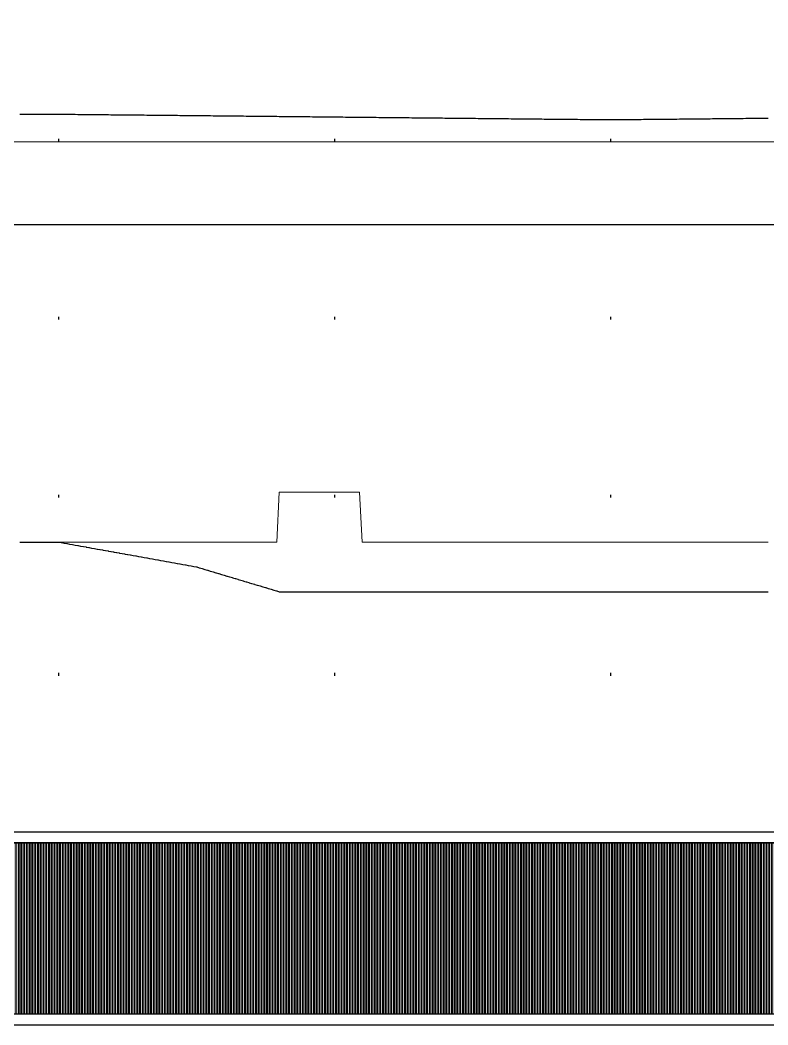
# Model space of a CAD drawing. Header units: millimetres. Extents: x -226 to 1784, y 10 to 1137.
# Drawn here: x 208.61 to 235.71, y 53.51 to 89.91 of the extents above; entities that cross this region are included whole.
import ezdxf

# ---------------------------------------------------------------- set-up
doc = ezdxf.new("R2010")
doc.units = ezdxf.units.MM
doc.linetypes.add('DOT', pattern=[6.35, 0, -6.35])
for name, color, linetype in [('График_Rгр.', 79, 'Continuous'), ('График_Глуб', 36, 'Continuous'), ('Кор сред грунта', 2, 'Continuous'), ('Макет', 7, 'Continuous'), ('Перешкоди', 7, 'Continuous')]:
    doc.layers.add(name, color=color, linetype=linetype)
doc.layers.add('График_Rгр_20Ом.', color=1, linetype='Continuous', lineweight=0)
doc.layers.add('График_Нормативной_Глубины', color=3, linetype='Continuous', lineweight=0)

# ---------------------------------------------------------------- blocks, each defined once
blk = doc.blocks.new('Кор_сред_грунта')
at = {"layer": 'Кор сред грунта'}
h = blk.add_hatch(color=256, dxfattribs=at)
h.dxf.hatch_style = 1
h.set_gradient(color1=(255, 255, 0), color2=(255, 255, 0), tint=0.59)
h.paths.add_polyline_path([(1.25, -201.893), (0.25, -201.893), (0.25, -208.093), (1.25, -208.093)])
for p, q in [((0.75, -201.893), (0.25, -201.893)), ((0.25, -201.893), (0.25, -208.093)), ((0.45, -201.893), (0.6, -201.893)), ((1.25, -201.893), (0.75, -201.893)), ((0.9, -201.893), (0.9, -201.893)), ((1.25, -208.093), (1.25, -201.893)), ((0.25, -208.093), (1.25, -208.093))]:
    blk.add_line(p, q, dxfattribs=at)

msp = doc.modelspace()

# ---------------------------------------------------------------- linework, layer by layer
at = {"layer": 'График_Rгр.'}
msp.add_lwpolyline([(208.603, 86.5), (208.61, 86.5), (208.703, 86.5), (208.71, 86.5), (208.803, 86.5), (208.81, 86.5), (208.903, 86.5), (208.91, 86.5), (209, 86.5), (209.003, 86.5), (209.01, 86.5), (209.103, 86.5), (209.11, 86.5), (209.203, 86.5), (209.21, 86.5), (209.303, 86.5), (209.31, 86.5), (209.403, 86.5), (209.41, 86.5), (209.503, 86.5), (209.51, 86.5), (209.603, 86.5), (209.61, 86.5), (209.703, 86.5), (209.71, 86.5), (209.803, 86.5), (209.81, 86.5), (209.903, 86.5), (209.91, 86.5), (210, 86.5), (210.003, 86.5), (210.01, 86.5), (210.103, 86.499), (210.11, 86.499), (210.203, 86.498), (210.21, 86.498), (210.303, 86.497), (210.31, 86.497), (210.403, 86.496), (210.41, 86.496), (210.503, 86.495), (210.51, 86.495), (210.603, 86.494), (210.61, 86.494), (210.703, 86.493), (210.71, 86.493), (210.803, 86.492), (210.81, 86.492), (210.903, 86.491), (210.91, 86.491), (211, 86.49), (211.003, 86.49), (211.01, 86.49), (211.103, 86.489), (211.11, 86.489), (211.203, 86.488), (211.21, 86.488), (211.303, 86.487), (211.31, 86.487), (211.403, 86.486), (211.41, 86.486), (211.503, 86.485), (211.51, 86.485), (211.603, 86.484), (211.61, 86.484), (211.703, 86.483), (211.71, 86.483), (211.803, 86.482), (211.81, 86.482), (211.903, 86.481), (211.91, 86.481), (212, 86.48), (212.003, 86.48), (212.01, 86.48), (212.103, 86.479), (212.11, 86.479), (212.203, 86.478), (212.21, 86.478), (212.303, 86.477), (212.31, 86.477), (212.403, 86.476), (212.41, 86.476), (212.503, 86.475), (212.51, 86.475), (212.603, 86.474), (212.61, 86.474), (212.703, 86.473), (212.71, 86.473), (212.803, 86.472), (212.81, 86.472), (212.903, 86.471), (212.91, 86.471), (213, 86.47), (213.003, 86.47), (213.01, 86.47), (213.103, 86.469), (213.11, 86.469), (213.203, 86.468), (213.21, 86.468), (213.303, 86.467), (213.31, 86.467), (213.403, 86.466), (213.41, 86.466), (213.503, 86.465), (213.51, 86.465), (213.603, 86.464), (213.61, 86.464), (213.703, 86.463), (213.71, 86.463), (213.803, 86.462), (213.81, 86.462), (213.903, 86.461), (213.91, 86.461), (214, 86.46), (214.003, 86.46), (214.01, 86.46), (214.103, 86.459), (214.11, 86.459), (214.203, 86.458), (214.21, 86.458), (214.303, 86.457), (214.31, 86.457), (214.403, 86.456), (214.41, 86.456), (214.503, 86.455), (214.51, 86.455), (214.603, 86.454), (214.61, 86.454), (214.703, 86.453), (214.71, 86.453), (214.803, 86.452), (214.81, 86.452), (214.903, 86.451), (214.91, 86.451), (215, 86.45), (215.003, 86.45), (215.01, 86.45), (215.103, 86.449), (215.11, 86.449), (215.203, 86.448), (215.21, 86.448), (215.303, 86.447), (215.31, 86.447), (215.403, 86.446), (215.41, 86.446), (215.503, 86.445), (215.51, 86.445), (215.603, 86.444), (215.61, 86.444), (215.703, 86.443), (215.71, 86.443), (215.803, 86.442), (215.81, 86.442), (215.903, 86.441), (215.91, 86.441), (216, 86.44), (216.003, 86.44), (216.01, 86.44), (216.103, 86.439), (216.11, 86.439), (216.203, 86.438), (216.21, 86.438), (216.303, 86.437), (216.31, 86.437), (216.403, 86.436), (216.41, 86.436), (216.503, 86.435), (216.51, 86.435), (216.603, 86.434), (216.61, 86.434), (216.703, 86.433), (216.71, 86.433), (216.803, 86.432), (216.81, 86.432), (216.903, 86.431), (216.91, 86.431), (217, 86.43), (217.003, 86.43), (217.01, 86.43), (217.103, 86.429), (217.11, 86.429), (217.203, 86.428), (217.21, 86.428), (217.303, 86.427), (217.31, 86.427), (217.403, 86.426), (217.41, 86.426), (217.503, 86.425), (217.51, 86.425), (217.603, 86.424), (217.61, 86.424), (217.703, 86.423), (217.71, 86.423), (217.803, 86.422), (217.81, 86.422), (217.903, 86.421), (217.91, 86.421), (218, 86.42), (218.003, 86.42), (218.01, 86.42), (218.103, 86.419), (218.11, 86.419), (218.203, 86.418), (218.21, 86.418), (218.303, 86.417), (218.31, 86.417), (218.403, 86.416), (218.41, 86.416), (218.503, 86.415), (218.51, 86.415), (218.603, 86.414), (218.61, 86.414), (218.703, 86.413), (218.71, 86.413), (218.803, 86.412), (218.81, 86.412), (218.903, 86.411), (218.91, 86.411), (219, 86.41), (219.003, 86.41), (219.01, 86.41), (219.103, 86.409), (219.11, 86.409), (219.203, 86.408), (219.21, 86.408), (219.303, 86.407), (219.31, 86.407), (219.403, 86.406), (219.41, 86.406), (219.503, 86.405), (219.51, 86.405), (219.603, 86.404), (219.61, 86.404), (219.703, 86.403), (219.71, 86.403), (219.803, 86.402), (219.81, 86.402), (219.903, 86.401), (219.91, 86.401), (220, 86.4), (220.003, 86.4), (220.01, 86.4), (220.103, 86.399), (220.11, 86.399), (220.203, 86.398), (220.21, 86.398), (220.303, 86.397), (220.31, 86.397), (220.403, 86.396), (220.41, 86.396), (220.503, 86.395), (220.51, 86.395), (220.603, 86.394), (220.61, 86.394), (220.703, 86.393), (220.71, 86.393), (220.803, 86.392), (220.81, 86.392), (220.903, 86.391), (220.91, 86.391), (221, 86.39), (221.003, 86.39), (221.01, 86.39), (221.103, 86.389), (221.11, 86.389), (221.203, 86.388), (221.21, 86.388), (221.303, 86.387), (221.31, 86.387), (221.403, 86.386), (221.41, 86.386), (221.503, 86.385), (221.51, 86.385), (221.603, 86.384), (221.61, 86.384), (221.703, 86.383), (221.71, 86.383), (221.803, 86.382), (221.81, 86.382), (221.903, 86.381), (221.91, 86.381), (222, 86.38), (222.003, 86.38), (222.01, 86.38), (222.103, 86.379), (222.11, 86.379), (222.203, 86.378), (222.21, 86.378), (222.303, 86.377), (222.31, 86.377), (222.403, 86.376), (222.41, 86.376), (222.503, 86.375), (222.51, 86.375), (222.603, 86.374), (222.61, 86.374), (222.703, 86.373), (222.71, 86.373), (222.803, 86.372), (222.81, 86.372), (222.903, 86.371), (222.91, 86.371), (223, 86.37), (223.003, 86.37), (223.01, 86.37), (223.103, 86.369), (223.11, 86.369), (223.203, 86.368), (223.21, 86.368), (223.303, 86.367), (223.31, 86.367), (223.403, 86.366), (223.41, 86.366), (223.503, 86.365), (223.51, 86.365), (223.603, 86.364), (223.61, 86.364), (223.703, 86.363), (223.71, 86.363), (223.803, 86.362), (223.81, 86.362), (223.903, 86.361), (223.91, 86.361), (224, 86.36), (224.003, 86.36), (224.01, 86.36), (224.103, 86.359), (224.11, 86.359), (224.203, 86.358), (224.21, 86.358), (224.303, 86.357), (224.31, 86.357), (224.403, 86.356), (224.41, 86.356), (224.503, 86.355), (224.51, 86.355), (224.603, 86.354), (224.61, 86.354), (224.703, 86.353), (224.71, 86.353), (224.803, 86.352), (224.81, 86.352), (224.903, 86.351), (224.91, 86.351), (225, 86.35), (225.003, 86.35), (225.01, 86.35), (225.103, 86.349), (225.11, 86.349), (225.203, 86.348), (225.21, 86.348), (225.303, 86.347), (225.31, 86.347), (225.403, 86.346), (225.41, 86.346), (225.503, 86.345), (225.51, 86.345), (225.603, 86.344), (225.61, 86.344), (225.703, 86.343), (225.71, 86.343), (225.803, 86.342), (225.81, 86.342), (225.903, 86.341), (225.91, 86.341), (226, 86.34), (226.003, 86.34), (226.01, 86.34), (226.103, 86.339), (226.11, 86.339), (226.203, 86.338), (226.21, 86.338), (226.303, 86.337), (226.31, 86.337), (226.403, 86.336), (226.41, 86.336), (226.503, 86.335), (226.51, 86.335), (226.603, 86.334), (226.61, 86.334), (226.703, 86.333), (226.71, 86.333), (226.803, 86.332), (226.81, 86.332), (226.903, 86.331), (226.91, 86.331), (227, 86.33), (227.003, 86.33), (227.01, 86.33), (227.103, 86.329), (227.11, 86.329), (227.203, 86.328), (227.21, 86.328), (227.303, 86.327), (227.31, 86.327), (227.403, 86.326), (227.41, 86.326), (227.503, 86.325), (227.51, 86.325), (227.603, 86.324), (227.61, 86.324), (227.703, 86.323), (227.71, 86.323), (227.803, 86.322), (227.81, 86.322), (227.903, 86.321), (227.91, 86.321), (228, 86.32), (228.003, 86.32), (228.01, 86.32), (228.103, 86.319), (228.11, 86.319), (228.203, 86.318), (228.21, 86.318), (228.303, 86.317), (228.31, 86.317), (228.403, 86.316), (228.41, 86.316), (228.503, 86.315), (228.51, 86.315), (228.603, 86.314), (228.61, 86.314), (228.703, 86.313), (228.71, 86.313), (228.803, 86.312), (228.81, 86.312), (228.903, 86.311), (228.91, 86.311), (229, 86.31), (229.003, 86.31), (229.01, 86.31), (229.103, 86.309), (229.11, 86.309), (229.203, 86.308), (229.21, 86.308), (229.303, 86.307), (229.31, 86.307), (229.403, 86.306), (229.41, 86.306), (229.503, 86.305), (229.51, 86.305), (229.603, 86.304), (229.61, 86.304), (229.703, 86.303), (229.71, 86.303), (229.803, 86.302), (229.81, 86.302), (229.903, 86.301), (229.91, 86.301), (230, 86.3), (230.003, 86.3), (230.01, 86.3), (230.103, 86.301), (230.11, 86.301), (230.203, 86.302), (230.21, 86.302), (230.303, 86.303), (230.31, 86.303), (230.403, 86.304), (230.41, 86.304), (230.503, 86.305), (230.51, 86.305), (230.603, 86.306), (230.61, 86.306), (230.703, 86.307), (230.71, 86.307), (230.803, 86.308), (230.81, 86.308), (230.903, 86.309), (230.91, 86.309), (231, 86.31), (231.003, 86.31), (231.01, 86.31), (231.103, 86.311), (231.11, 86.311), (231.203, 86.312), (231.21, 86.312), (231.303, 86.313), (231.31, 86.313), (231.403, 86.314), (231.41, 86.314), (231.503, 86.315), (231.51, 86.315), (231.603, 86.316), (231.61, 86.316), (231.703, 86.317), (231.71, 86.317), (231.803, 86.318), (231.81, 86.318), (231.903, 86.319), (231.91, 86.319), (232, 86.32), (232.003, 86.32), (232.01, 86.32), (232.103, 86.321), (232.11, 86.321), (232.203, 86.322), (232.21, 86.322), (232.303, 86.323), (232.31, 86.323), (232.403, 86.324), (232.41, 86.324), (232.503, 86.325), (232.51, 86.325), (232.603, 86.326), (232.61, 86.326), (232.703, 86.327), (232.71, 86.327), (232.803, 86.328), (232.81, 86.328), (232.903, 86.329), (232.91, 86.329), (233, 86.33), (233.003, 86.33), (233.01, 86.33), (233.103, 86.331), (233.11, 86.331), (233.203, 86.332), (233.21, 86.332), (233.303, 86.333), (233.31, 86.333), (233.403, 86.334), (233.41, 86.334), (233.503, 86.335), (233.51, 86.335), (233.603, 86.336), (233.61, 86.336), (233.703, 86.337), (233.71, 86.337), (233.803, 86.338), (233.81, 86.338), (233.903, 86.339), (233.91, 86.339), (234, 86.34), (234.003, 86.34), (234.01, 86.34), (234.103, 86.341), (234.11, 86.341), (234.203, 86.342), (234.21, 86.342), (234.303, 86.343), (234.31, 86.343), (234.403, 86.344), (234.41, 86.344), (234.503, 86.345), (234.51, 86.345), (234.603, 86.346), (234.61, 86.346), (234.703, 86.347), (234.71, 86.347), (234.803, 86.348), (234.81, 86.348), (234.903, 86.349), (234.91, 86.349), (235, 86.35), (235.003, 86.35), (235.01, 86.35), (235.103, 86.351), (235.11, 86.351), (235.203, 86.352), (235.21, 86.352), (235.303, 86.353), (235.31, 86.353), (235.403, 86.354), (235.41, 86.354), (235.503, 86.355), (235.51, 86.355), (235.603, 86.356), (235.61, 86.356), (235.703, 86.357), (235.71, 86.357)], dxfattribs=at)
at = {"layer": 'График_Rгр_20Ом.'}
msp.add_lwpolyline([(90, 85.5), (390, 85.5)], dxfattribs=at)
at = {"layer": 'График_Глуб'}
msp.add_lwpolyline([(208.603, 71), (208.61, 71), (208.703, 71), (208.71, 71), (208.803, 71), (208.81, 71), (208.903, 71), (208.91, 71), (209, 71), (209.003, 71), (209.01, 71), (209.103, 71), (209.11, 71), (209.203, 71), (209.21, 71), (209.303, 71), (209.31, 71), (209.403, 71), (209.41, 71), (209.503, 71), (209.51, 71), (209.603, 71), (209.61, 71), (209.703, 71), (209.71, 71), (209.803, 71), (209.81, 71), (209.903, 71), (209.91, 71), (210, 71), (210.003, 70.999), (210.01, 70.998), (210.103, 70.981), (210.11, 70.98), (210.203, 70.963), (210.21, 70.962), (210.303, 70.945), (210.31, 70.944), (210.403, 70.927), (210.41, 70.926), (210.503, 70.909), (210.51, 70.908), (210.603, 70.891), (210.61, 70.89), (210.703, 70.873), (210.71, 70.872), (210.803, 70.855), (210.81, 70.854), (210.903, 70.837), (210.91, 70.836), (211, 70.82), (211.003, 70.819), (211.01, 70.818), (211.103, 70.801), (211.11, 70.8), (211.203, 70.783), (211.21, 70.782), (211.303, 70.765), (211.31, 70.764), (211.403, 70.747), (211.41, 70.746), (211.503, 70.729), (211.51, 70.728), (211.603, 70.711), (211.61, 70.71), (211.703, 70.693), (211.71, 70.692), (211.803, 70.675), (211.81, 70.674), (211.903, 70.657), (211.91, 70.656), (212, 70.64), (212.003, 70.639), (212.01, 70.638), (212.103, 70.621), (212.11, 70.62), (212.203, 70.603), (212.21, 70.602), (212.303, 70.585), (212.31, 70.584), (212.403, 70.567), (212.41, 70.566), (212.503, 70.549), (212.51, 70.548), (212.603, 70.531), (212.61, 70.53), (212.703, 70.513), (212.71, 70.512), (212.803, 70.495), (212.81, 70.494), (212.903, 70.477), (212.91, 70.476), (213, 70.46), (213.003, 70.459), (213.01, 70.458), (213.103, 70.441), (213.11, 70.44), (213.203, 70.423), (213.21, 70.422), (213.303, 70.405), (213.31, 70.404), (213.403, 70.387), (213.41, 70.386), (213.503, 70.369), (213.51, 70.368), (213.603, 70.351), (213.61, 70.35), (213.703, 70.333), (213.71, 70.332), (213.803, 70.315), (213.81, 70.314), (213.903, 70.297), (213.91, 70.296), (214, 70.28), (214.003, 70.279), (214.01, 70.278), (214.103, 70.261), (214.11, 70.26), (214.203, 70.243), (214.21, 70.242), (214.303, 70.225), (214.31, 70.224), (214.403, 70.207), (214.41, 70.206), (214.503, 70.189), (214.51, 70.188), (214.603, 70.171), (214.61, 70.17), (214.703, 70.153), (214.71, 70.152), (214.803, 70.135), (214.81, 70.134), (214.903, 70.117), (214.91, 70.116), (215, 70.1), (215.003, 70.099), (215.01, 70.097), (215.103, 70.069), (215.11, 70.067), (215.203, 70.039), (215.21, 70.037), (215.303, 70.009), (215.31, 70.007), (215.403, 69.979), (215.41, 69.977), (215.503, 69.949), (215.51, 69.947), (215.603, 69.919), (215.61, 69.917), (215.703, 69.889), (215.71, 69.887), (215.803, 69.859), (215.81, 69.857), (215.903, 69.829), (215.91, 69.827), (216, 69.8), (216.003, 69.799), (216.01, 69.797), (216.103, 69.769), (216.11, 69.767), (216.203, 69.739), (216.21, 69.737), (216.303, 69.709), (216.31, 69.707), (216.403, 69.679), (216.41, 69.677), (216.503, 69.649), (216.51, 69.647), (216.603, 69.619), (216.61, 69.617), (216.703, 69.589), (216.71, 69.587), (216.803, 69.559), (216.81, 69.557), (216.903, 69.529), (216.91, 69.527), (217, 69.5), (217.003, 69.499), (217.01, 69.497), (217.103, 69.469), (217.11, 69.467), (217.203, 69.439), (217.21, 69.437), (217.303, 69.409), (217.31, 69.407), (217.403, 69.379), (217.41, 69.377), (217.503, 69.349), (217.51, 69.347), (217.603, 69.319), (217.61, 69.317), (217.703, 69.289), (217.71, 69.287), (217.803, 69.259), (217.81, 69.257), (217.903, 69.229), (217.91, 69.227), (218, 69.2), (218.003, 69.2), (218.01, 69.2), (218.103, 69.2), (218.11, 69.2), (218.203, 69.2), (218.21, 69.2), (218.303, 69.2), (218.31, 69.2), (218.403, 69.2), (218.41, 69.2), (218.503, 69.2), (218.51, 69.2), (218.603, 69.2), (218.61, 69.2), (218.703, 69.2), (218.71, 69.2), (218.803, 69.2), (218.81, 69.2), (218.903, 69.2), (218.91, 69.2), (219, 69.2), (219.003, 69.2), (219.01, 69.2), (219.103, 69.2), (219.11, 69.2), (219.203, 69.2), (219.21, 69.2), (219.303, 69.2), (219.31, 69.2), (219.403, 69.2), (219.41, 69.2), (219.503, 69.2), (219.51, 69.2), (219.603, 69.2), (219.61, 69.2), (219.703, 69.2), (219.71, 69.2), (219.803, 69.2), (219.81, 69.2), (219.903, 69.2), (219.91, 69.2), (220, 69.2), (220.003, 69.2), (220.01, 69.2), (220.103, 69.2), (220.11, 69.2), (220.203, 69.2), (220.21, 69.2), (220.303, 69.2), (220.31, 69.2), (220.403, 69.2), (220.41, 69.2), (220.503, 69.2), (220.51, 69.2), (220.603, 69.2), (220.61, 69.2), (220.703, 69.2), (220.71, 69.2), (220.803, 69.2), (220.81, 69.2), (220.903, 69.2), (220.91, 69.2), (221, 69.2), (221.003, 69.2), (221.01, 69.2), (221.103, 69.2), (221.11, 69.2), (221.203, 69.2), (221.21, 69.2), (221.303, 69.2), (221.31, 69.2), (221.403, 69.2), (221.41, 69.2), (221.503, 69.2), (221.51, 69.2), (221.603, 69.2), (221.61, 69.2), (221.703, 69.2), (221.71, 69.2), (221.803, 69.2), (221.81, 69.2), (221.903, 69.2), (221.91, 69.2), (222, 69.2), (222.003, 69.2), (222.01, 69.2), (222.103, 69.2), (222.11, 69.2), (222.203, 69.2), (222.21, 69.2), (222.303, 69.2), (222.31, 69.2), (222.403, 69.2), (222.41, 69.2), (222.503, 69.2), (222.51, 69.2), (222.603, 69.2), (222.61, 69.2), (222.703, 69.2), (222.71, 69.2), (222.803, 69.2), (222.81, 69.2), (222.903, 69.2), (222.91, 69.2), (223, 69.2), (223.003, 69.2), (223.01, 69.2), (223.103, 69.2), (223.11, 69.2), (223.203, 69.2), (223.21, 69.2), (223.303, 69.2), (223.31, 69.2), (223.403, 69.2), (223.41, 69.2), (223.503, 69.2), (223.51, 69.2), (223.603, 69.2), (223.61, 69.2), (223.703, 69.2), (223.71, 69.2), (223.803, 69.2), (223.81, 69.2), (223.903, 69.2), (223.91, 69.2), (224, 69.2), (224.003, 69.2), (224.01, 69.2), (224.103, 69.2), (224.11, 69.2), (224.203, 69.2), (224.21, 69.2), (224.303, 69.2), (224.31, 69.2), (224.403, 69.2), (224.41, 69.2), (224.503, 69.2), (224.51, 69.2), (224.603, 69.2), (224.61, 69.2), (224.703, 69.2), (224.71, 69.2), (224.803, 69.2), (224.81, 69.2), (224.903, 69.2), (224.91, 69.2), (225, 69.2), (225.003, 69.2), (225.01, 69.2), (225.103, 69.2), (225.11, 69.2), (225.203, 69.2), (225.21, 69.2), (225.303, 69.2), (225.31, 69.2), (225.403, 69.2), (225.41, 69.2), (225.503, 69.2), (225.51, 69.2), (225.603, 69.2), (225.61, 69.2), (225.703, 69.2), (225.71, 69.2), (225.803, 69.2), (225.81, 69.2), (225.903, 69.2), (225.91, 69.2), (226, 69.2), (226.003, 69.2), (226.01, 69.2), (226.103, 69.2), (226.11, 69.2), (226.203, 69.2), (226.21, 69.2), (226.303, 69.2), (226.31, 69.2), (226.403, 69.2), (226.41, 69.2), (226.503, 69.2), (226.51, 69.2), (226.603, 69.2), (226.61, 69.2), (226.703, 69.2), (226.71, 69.2), (226.803, 69.2), (226.81, 69.2), (226.903, 69.2), (226.91, 69.2), (227, 69.2), (227.003, 69.2), (227.01, 69.2), (227.103, 69.2), (227.11, 69.2), (227.203, 69.2), (227.21, 69.2), (227.303, 69.2), (227.31, 69.2), (227.403, 69.2), (227.41, 69.2), (227.503, 69.2), (227.51, 69.2), (227.603, 69.2), (227.61, 69.2), (227.703, 69.2), (227.71, 69.2), (227.803, 69.2), (227.81, 69.2), (227.903, 69.2), (227.91, 69.2), (228, 69.2), (228.003, 69.2), (228.01, 69.2), (228.103, 69.2), (228.11, 69.2), (228.203, 69.2), (228.21, 69.2), (228.303, 69.2), (228.31, 69.2), (228.403, 69.2), (228.41, 69.2), (228.503, 69.2), (228.51, 69.2), (228.603, 69.2), (228.61, 69.2), (228.703, 69.2), (228.71, 69.2), (228.803, 69.2), (228.81, 69.2), (228.903, 69.2), (228.91, 69.2), (229, 69.2), (229.003, 69.2), (229.01, 69.2), (229.103, 69.2), (229.11, 69.2), (229.203, 69.2), (229.21, 69.2), (229.303, 69.2), (229.31, 69.2), (229.403, 69.2), (229.41, 69.2), (229.503, 69.2), (229.51, 69.2), (229.603, 69.2), (229.61, 69.2), (229.703, 69.2), (229.71, 69.2), (229.803, 69.2), (229.81, 69.2), (229.903, 69.2), (229.91, 69.2), (230, 69.2), (230.003, 69.2), (230.01, 69.2), (230.103, 69.2), (230.11, 69.2), (230.203, 69.2), (230.21, 69.2), (230.303, 69.2), (230.31, 69.2), (230.403, 69.2), (230.41, 69.2), (230.503, 69.2), (230.51, 69.2), (230.603, 69.2), (230.61, 69.2), (230.703, 69.2), (230.71, 69.2), (230.803, 69.2), (230.81, 69.2), (230.903, 69.2), (230.91, 69.2), (231, 69.2), (231.003, 69.2), (231.01, 69.2), (231.103, 69.2), (231.11, 69.2), (231.203, 69.2), (231.21, 69.2), (231.303, 69.2), (231.31, 69.2), (231.403, 69.2), (231.41, 69.2), (231.503, 69.2), (231.51, 69.2), (231.603, 69.2), (231.61, 69.2), (231.703, 69.2), (231.71, 69.2), (231.803, 69.2), (231.81, 69.2), (231.903, 69.2), (231.91, 69.2), (232, 69.2), (232.003, 69.2), (232.01, 69.2), (232.103, 69.2), (232.11, 69.2), (232.203, 69.2), (232.21, 69.2), (232.303, 69.2), (232.31, 69.2), (232.403, 69.2), (232.41, 69.2), (232.503, 69.2), (232.51, 69.2), (232.603, 69.2), (232.61, 69.2), (232.703, 69.2), (232.71, 69.2), (232.803, 69.2), (232.81, 69.2), (232.903, 69.2), (232.91, 69.2), (233, 69.2), (233.003, 69.2), (233.01, 69.2), (233.103, 69.2), (233.11, 69.2), (233.203, 69.2), (233.21, 69.2), (233.303, 69.2), (233.31, 69.2), (233.403, 69.2), (233.41, 69.2), (233.503, 69.2), (233.51, 69.2), (233.603, 69.2), (233.61, 69.2), (233.703, 69.2), (233.71, 69.2), (233.803, 69.2), (233.81, 69.2), (233.903, 69.2), (233.91, 69.2), (234, 69.2), (234.003, 69.2), (234.01, 69.2), (234.103, 69.2), (234.11, 69.2), (234.203, 69.2), (234.21, 69.2), (234.303, 69.2), (234.31, 69.2), (234.403, 69.2), (234.41, 69.2), (234.503, 69.2), (234.51, 69.2), (234.603, 69.2), (234.61, 69.2), (234.703, 69.2), (234.71, 69.2), (234.803, 69.2), (234.81, 69.2), (234.903, 69.2), (234.91, 69.2), (235, 69.2), (235.003, 69.2), (235.01, 69.2), (235.103, 69.2), (235.11, 69.2), (235.203, 69.2), (235.21, 69.2), (235.303, 69.2), (235.31, 69.2), (235.403, 69.2), (235.41, 69.2), (235.503, 69.2), (235.51, 69.2), (235.603, 69.2), (235.61, 69.2), (235.703, 69.2), (235.71, 69.2)], dxfattribs=at)
at = {"layer": 'График_Нормативной_Глубины'}
msp.add_lwpolyline([(208.603, 71), (208.61, 71), (208.703, 71), (208.71, 71), (208.803, 71), (208.81, 71), (208.903, 71), (208.91, 71), (209, 71), (209.003, 71), (209.01, 71), (209.103, 71), (209.11, 71), (209.203, 71), (209.21, 71), (209.303, 71), (209.31, 71), (209.403, 71), (209.41, 71), (209.503, 71), (209.51, 71), (209.603, 71), (209.61, 71), (209.703, 71), (209.71, 71), (209.803, 71), (209.81, 71), (209.903, 71), (209.91, 71), (210, 71), (210.003, 71), (210.01, 71), (210.103, 71), (210.11, 71), (210.203, 71), (210.21, 71), (210.303, 71), (210.31, 71), (210.403, 71), (210.41, 71), (210.503, 71), (210.51, 71), (210.603, 71), (210.61, 71), (210.703, 71), (210.71, 71), (210.803, 71), (210.81, 71), (210.903, 71), (210.91, 71), (211, 71), (211.003, 71), (211.01, 71), (211.103, 71), (211.11, 71), (211.203, 71), (211.21, 71), (211.303, 71), (211.31, 71), (211.403, 71), (211.41, 71), (211.503, 71), (211.51, 71), (211.603, 71), (211.61, 71), (211.703, 71), (211.71, 71), (211.803, 71), (211.81, 71), (211.903, 71), (211.91, 71), (212, 71), (212.003, 71), (212.01, 71), (212.103, 71), (212.11, 71), (212.203, 71), (212.21, 71), (212.303, 71), (212.31, 71), (212.403, 71), (212.41, 71), (212.503, 71), (212.51, 71), (212.603, 71), (212.61, 71), (212.703, 71), (212.71, 71), (212.803, 71), (212.81, 71), (212.903, 71), (212.91, 71), (213, 71), (213.003, 71), (213.01, 71), (213.103, 71), (213.11, 71), (213.203, 71), (213.21, 71), (213.303, 71), (213.31, 71), (213.403, 71), (213.41, 71), (213.503, 71), (213.51, 71), (213.603, 71), (213.61, 71), (213.703, 71), (213.71, 71), (213.803, 71), (213.81, 71), (213.903, 71), (213.91, 71), (214, 71), (214.003, 71), (214.01, 71), (214.103, 71), (214.11, 71), (214.203, 71), (214.21, 71), (214.303, 71), (214.31, 71), (214.403, 71), (214.41, 71), (214.503, 71), (214.51, 71), (214.603, 71), (214.61, 71), (214.703, 71), (214.71, 71), (214.803, 71), (214.81, 71), (214.903, 71), (214.91, 71), (215, 71), (215.003, 71), (215.01, 71), (215.103, 71), (215.11, 71), (215.203, 71), (215.21, 71), (215.303, 71), (215.31, 71), (215.403, 71), (215.41, 71), (215.503, 71), (215.51, 71), (215.603, 71), (215.61, 71), (215.703, 71), (215.71, 71), (215.803, 71), (215.81, 71), (215.903, 71), (215.91, 71), (216, 71), (216.003, 71), (216.01, 71), (216.103, 71), (216.11, 71), (216.203, 71), (216.21, 71), (216.303, 71), (216.31, 71), (216.403, 71), (216.41, 71), (216.503, 71), (216.51, 71), (216.603, 71), (216.61, 71), (216.703, 71), (216.71, 71), (216.803, 71), (216.81, 71), (216.903, 71), (216.91, 71), (217, 71), (217.003, 71), (217.01, 71), (217.103, 71), (217.11, 71), (217.203, 71), (217.21, 71), (217.303, 71), (217.31, 71), (217.403, 71), (217.41, 71), (217.503, 71), (217.51, 71), (217.603, 71), (217.61, 71), (217.703, 71), (217.71, 71), (217.803, 71), (217.81, 71), (217.903, 71), (217.91, 71), (218, 72.8), (218.003, 72.8), (218.01, 72.8), (218.103, 72.8), (218.11, 72.8), (218.203, 72.8), (218.21, 72.8), (218.303, 72.8), (218.31, 72.8), (218.403, 72.8), (218.41, 72.8), (218.503, 72.8), (218.51, 72.8), (218.603, 72.8), (218.61, 72.8), (218.703, 72.8), (218.71, 72.8), (218.803, 72.8), (218.81, 72.8), (218.903, 72.8), (218.91, 72.8), (219, 72.8), (219.003, 72.8), (219.01, 72.8), (219.103, 72.8), (219.11, 72.8), (219.203, 72.8), (219.21, 72.8), (219.303, 72.8), (219.31, 72.8), (219.403, 72.8), (219.41, 72.8), (219.503, 72.8), (219.51, 72.8), (219.603, 72.8), (219.61, 72.8), (219.703, 72.8), (219.71, 72.8), (219.803, 72.8), (219.81, 72.8), (219.903, 72.8), (219.91, 72.8), (220, 72.8), (220.003, 72.8), (220.01, 72.8), (220.103, 72.8), (220.11, 72.8), (220.203, 72.8), (220.21, 72.8), (220.303, 72.8), (220.31, 72.8), (220.403, 72.8), (220.41, 72.8), (220.503, 72.8), (220.51, 72.8), (220.603, 72.8), (220.61, 72.8), (220.703, 72.8), (220.71, 72.8), (220.803, 72.8), (220.81, 72.8), (220.903, 72.8), (220.91, 72.8), (221, 71), (221.003, 71), (221.01, 71), (221.103, 71), (221.11, 71), (221.203, 71), (221.21, 71), (221.303, 71), (221.31, 71), (221.403, 71), (221.41, 71), (221.503, 71), (221.51, 71), (221.603, 71), (221.61, 71), (221.703, 71), (221.71, 71), (221.803, 71), (221.81, 71), (221.903, 71), (221.91, 71), (222, 71), (222.003, 71), (222.01, 71), (222.103, 71), (222.11, 71), (222.203, 71), (222.21, 71), (222.303, 71), (222.31, 71), (222.403, 71), (222.41, 71), (222.503, 71), (222.51, 71), (222.603, 71), (222.61, 71), (222.703, 71), (222.71, 71), (222.803, 71), (222.81, 71), (222.903, 71), (222.91, 71), (223, 71), (223.003, 71), (223.01, 71), (223.103, 71), (223.11, 71), (223.203, 71), (223.21, 71), (223.303, 71), (223.31, 71), (223.403, 71), (223.41, 71), (223.503, 71), (223.51, 71), (223.603, 71), (223.61, 71), (223.703, 71), (223.71, 71), (223.803, 71), (223.81, 71), (223.903, 71), (223.91, 71), (224, 71), (224.003, 71), (224.01, 71), (224.103, 71), (224.11, 71), (224.203, 71), (224.21, 71), (224.303, 71), (224.31, 71), (224.403, 71), (224.41, 71), (224.503, 71), (224.51, 71), (224.603, 71), (224.61, 71), (224.703, 71), (224.71, 71), (224.803, 71), (224.81, 71), (224.903, 71), (224.91, 71), (225, 71), (225.003, 71), (225.01, 71), (225.103, 71), (225.11, 71), (225.203, 71), (225.21, 71), (225.303, 71), (225.31, 71), (225.403, 71), (225.41, 71), (225.503, 71), (225.51, 71), (225.603, 71), (225.61, 71), (225.703, 71), (225.71, 71), (225.803, 71), (225.81, 71), (225.903, 71), (225.91, 71), (226, 71), (226.003, 71), (226.01, 71), (226.103, 71), (226.11, 71), (226.203, 71), (226.21, 71), (226.303, 71), (226.31, 71), (226.403, 71), (226.41, 71), (226.503, 71), (226.51, 71), (226.603, 71), (226.61, 71), (226.703, 71), (226.71, 71), (226.803, 71), (226.81, 71), (226.903, 71), (226.91, 71), (227, 71), (227.003, 71), (227.01, 71), (227.103, 71), (227.11, 71), (227.203, 71), (227.21, 71), (227.303, 71), (227.31, 71), (227.403, 71), (227.41, 71), (227.503, 71), (227.51, 71), (227.603, 71), (227.61, 71), (227.703, 71), (227.71, 71), (227.803, 71), (227.81, 71), (227.903, 71), (227.91, 71), (228, 71), (228.003, 71), (228.01, 71), (228.103, 71), (228.11, 71), (228.203, 71), (228.21, 71), (228.303, 71), (228.31, 71), (228.403, 71), (228.41, 71), (228.503, 71), (228.51, 71), (228.603, 71), (228.61, 71), (228.703, 71), (228.71, 71), (228.803, 71), (228.81, 71), (228.903, 71), (228.91, 71), (229, 71), (229.003, 71), (229.01, 71), (229.103, 71), (229.11, 71), (229.203, 71), (229.21, 71), (229.303, 71), (229.31, 71), (229.403, 71), (229.41, 71), (229.503, 71), (229.51, 71), (229.603, 71), (229.61, 71), (229.703, 71), (229.71, 71), (229.803, 71), (229.81, 71), (229.903, 71), (229.91, 71), (230, 71), (230.003, 71), (230.01, 71), (230.103, 71), (230.11, 71), (230.203, 71), (230.21, 71), (230.303, 71), (230.31, 71), (230.403, 71), (230.41, 71), (230.503, 71), (230.51, 71), (230.603, 71), (230.61, 71), (230.703, 71), (230.71, 71), (230.803, 71), (230.81, 71), (230.903, 71), (230.91, 71), (231, 71), (231.003, 71), (231.01, 71), (231.103, 71), (231.11, 71), (231.203, 71), (231.21, 71), (231.303, 71), (231.31, 71), (231.403, 71), (231.41, 71), (231.503, 71), (231.51, 71), (231.603, 71), (231.61, 71), (231.703, 71), (231.71, 71), (231.803, 71), (231.81, 71), (231.903, 71), (231.91, 71), (232, 71), (232.003, 71), (232.01, 71), (232.103, 71), (232.11, 71), (232.203, 71), (232.21, 71), (232.303, 71), (232.31, 71), (232.403, 71), (232.41, 71), (232.503, 71), (232.51, 71), (232.603, 71), (232.61, 71), (232.703, 71), (232.71, 71), (232.803, 71), (232.81, 71), (232.903, 71), (232.91, 71), (233, 71), (233.003, 71), (233.01, 71), (233.103, 71), (233.11, 71), (233.203, 71), (233.21, 71), (233.303, 71), (233.31, 71), (233.403, 71), (233.41, 71), (233.503, 71), (233.51, 71), (233.603, 71), (233.61, 71), (233.703, 71), (233.71, 71), (233.803, 71), (233.81, 71), (233.903, 71), (233.91, 71), (234, 71), (234.003, 71), (234.01, 71), (234.103, 71), (234.11, 71), (234.203, 71), (234.21, 71), (234.303, 71), (234.31, 71), (234.403, 71), (234.41, 71), (234.503, 71), (234.51, 71), (234.603, 71), (234.61, 71), (234.703, 71), (234.71, 71), (234.803, 71), (234.81, 71), (234.903, 71), (234.91, 71), (235, 71), (235.003, 71), (235.01, 71), (235.103, 71), (235.11, 71), (235.203, 71), (235.21, 71), (235.303, 71), (235.31, 71), (235.403, 71), (235.41, 71), (235.503, 71), (235.51, 71), (235.603, 71), (235.61, 71), (235.703, 71), (235.71, 71)], dxfattribs=at)
at = {"layer": 'Макет', "linetype": 'DOT', "lineweight": -2}
for p, q in [((210, 227.508), (210, 60.507)), ((220, 227.508), (220, 60.507)), ((230, 227.508), (230, 60.507))]:
    msp.add_line(p, q, dxfattribs=at)
at = {"layer": 'Макет', "lineweight": -2}
for p, q in [((20, 82.507), (390, 82.507)), ((20, 60.507), (390, 60.507)), ((20, 53.507), (390, 53.507))]:
    msp.add_line(p, q, dxfattribs=at)

# ---------------------------------------------------------------- block references
at = {"layer": 'Перешкоди'}
for p in [(207.403, 262), (207.41, 262), (207.503, 262), (207.51, 262), (207.603, 262), (207.61, 262), (207.703, 262), (207.71, 262), (207.803, 262), (207.81, 262), (207.903, 262), (207.91, 262), (208, 262), (208.003, 262), (208.01, 262), (208.103, 262), (208.11, 262), (208.203, 262), (208.21, 262), (208.303, 262), (208.31, 262), (208.403, 262), (208.41, 262), (208.503, 262), (208.51, 262), (208.603, 262), (208.61, 262), (208.703, 262), (208.71, 262), (208.803, 262), (208.81, 262), (208.903, 262), (208.91, 262), (209, 262), (209.003, 262), (209.01, 262), (209.103, 262), (209.11, 262), (209.203, 262), (209.21, 262), (209.303, 262), (209.31, 262), (209.403, 262), (209.41, 262), (209.503, 262), (209.51, 262), (209.603, 262), (209.61, 262), (209.703, 262), (209.71, 262), (209.803, 262), (209.81, 262), (209.903, 262), (209.91, 262), (210, 262), (210.003, 262), (210.01, 262), (210.103, 262), (210.11, 262), (210.203, 262), (210.21, 262), (210.303, 262), (210.31, 262), (210.403, 262), (210.41, 262), (210.503, 262), (210.51, 262), (210.603, 262), (210.61, 262), (210.703, 262), (210.71, 262), (210.803, 262), (210.81, 262), (210.903, 262), (210.91, 262), (211, 262), (211.003, 262), (211.01, 262), (211.103, 262), (211.11, 262), (211.203, 262), (211.21, 262), (211.303, 262), (211.31, 262), (211.403, 262), (211.41, 262), (211.503, 262), (211.51, 262), (211.603, 262), (211.61, 262), (211.703, 262), (211.71, 262), (211.803, 262), (211.81, 262), (211.903, 262), (211.91, 262), (212, 262), (212.003, 262), (212.01, 262), (212.103, 262), (212.11, 262), (212.203, 262), (212.21, 262), (212.303, 262), (212.31, 262), (212.403, 262), (212.41, 262), (212.503, 262), (212.51, 262), (212.603, 262), (212.61, 262), (212.703, 262), (212.71, 262), (212.803, 262), (212.81, 262), (212.903, 262), (212.91, 262), (213, 262), (213.003, 262), (213.01, 262), (213.103, 262), (213.11, 262), (213.203, 262), (213.21, 262), (213.303, 262), (213.31, 262), (213.403, 262), (213.41, 262), (213.503, 262), (213.51, 262), (213.603, 262), (213.61, 262), (213.703, 262), (213.71, 262), (213.803, 262), (213.81, 262), (213.903, 262), (213.91, 262), (214, 262), (214.003, 262), (214.01, 262), (214.103, 262), (214.11, 262), (214.203, 262), (214.21, 262), (214.303, 262), (214.31, 262), (214.403, 262), (214.41, 262), (214.503, 262), (214.51, 262), (214.603, 262), (214.61, 262), (214.703, 262), (214.71, 262), (214.803, 262), (214.81, 262), (214.903, 262), (214.91, 262), (215, 262), (215.003, 262), (215.01, 262), (215.103, 262), (215.11, 262), (215.203, 262), (215.21, 262), (215.303, 262), (215.31, 262), (215.403, 262), (215.41, 262), (215.503, 262), (215.51, 262), (215.603, 262), (215.61, 262), (215.703, 262), (215.71, 262), (215.803, 262), (215.81, 262), (215.903, 262), (215.91, 262), (216, 262), (216.003, 262), (216.01, 262), (216.103, 262), (216.11, 262), (216.203, 262), (216.21, 262), (216.303, 262), (216.31, 262), (216.403, 262), (216.41, 262), (216.503, 262), (216.51, 262), (216.603, 262), (216.61, 262), (216.703, 262), (216.71, 262), (216.803, 262), (216.81, 262), (216.903, 262), (216.91, 262), (217, 262), (217.003, 262), (217.01, 262), (217.103, 262), (217.11, 262), (217.203, 262), (217.21, 262), (217.303, 262), (217.31, 262), (217.403, 262), (217.41, 262), (217.503, 262), (217.51, 262), (217.603, 262), (217.61, 262), (217.703, 262), (217.71, 262), (217.803, 262), (217.81, 262), (217.903, 262), (217.91, 262), (218, 262), (218.003, 262), (218.01, 262), (218.103, 262), (218.11, 262), (218.203, 262), (218.21, 262), (218.303, 262), (218.31, 262), (218.403, 262), (218.41, 262), (218.503, 262), (218.51, 262), (218.603, 262), (218.61, 262), (218.703, 262), (218.71, 262), (218.803, 262), (218.81, 262), (218.903, 262), (218.91, 262), (219, 262), (219.003, 262), (219.01, 262), (219.103, 262), (219.11, 262), (219.203, 262), (219.21, 262), (219.303, 262), (219.31, 262), (219.403, 262), (219.41, 262), (219.503, 262), (219.51, 262), (219.603, 262), (219.61, 262), (219.703, 262), (219.71, 262), (219.803, 262), (219.81, 262), (219.903, 262), (219.91, 262), (220, 262), (220.003, 262), (220.01, 262), (220.103, 262), (220.11, 262), (220.203, 262), (220.21, 262), (220.303, 262), (220.31, 262), (220.403, 262), (220.41, 262), (220.503, 262), (220.51, 262), (220.603, 262), (220.61, 262), (220.703, 262), (220.71, 262), (220.803, 262), (220.81, 262), (220.903, 262), (220.91, 262), (221, 262), (221.003, 262), (221.01, 262), (221.103, 262), (221.11, 262), (221.203, 262), (221.21, 262), (221.303, 262), (221.31, 262), (221.403, 262), (221.41, 262), (221.503, 262), (221.51, 262), (221.603, 262), (221.61, 262), (221.703, 262), (221.71, 262), (221.803, 262), (221.81, 262), (221.903, 262), (221.91, 262), (222, 262), (222.003, 262), (222.01, 262), (222.103, 262), (222.11, 262), (222.203, 262), (222.21, 262), (222.303, 262), (222.31, 262), (222.403, 262), (222.41, 262), (222.503, 262), (222.51, 262), (222.603, 262), (222.61, 262), (222.703, 262), (222.71, 262), (222.803, 262), (222.81, 262), (222.903, 262), (222.91, 262), (223, 262), (223.003, 262), (223.01, 262), (223.103, 262), (223.11, 262), (223.203, 262), (223.21, 262), (223.303, 262), (223.31, 262), (223.403, 262), (223.41, 262), (223.503, 262), (223.51, 262), (223.603, 262), (223.61, 262), (223.703, 262), (223.71, 262), (223.803, 262), (223.81, 262), (223.903, 262), (223.91, 262), (224, 262), (224.003, 262), (224.01, 262), (224.103, 262), (224.11, 262), (224.203, 262), (224.21, 262), (224.303, 262), (224.31, 262), (224.403, 262), (224.41, 262), (224.503, 262), (224.51, 262), (224.603, 262), (224.61, 262), (224.703, 262), (224.71, 262), (224.803, 262), (224.81, 262), (224.903, 262), (224.91, 262), (225, 262), (225.003, 262), (225.01, 262), (225.103, 262), (225.11, 262), (225.203, 262), (225.21, 262), (225.303, 262), (225.31, 262), (225.403, 262), (225.41, 262), (225.503, 262), (225.51, 262), (225.603, 262), (225.61, 262), (225.703, 262), (225.71, 262), (225.803, 262), (225.81, 262), (225.903, 262), (225.91, 262), (226, 262), (226.003, 262), (226.01, 262), (226.103, 262), (226.11, 262), (226.203, 262), (226.21, 262), (226.303, 262), (226.31, 262), (226.403, 262), (226.41, 262), (226.503, 262), (226.51, 262), (226.603, 262), (226.61, 262), (226.703, 262), (226.71, 262), (226.803, 262), (226.81, 262), (226.903, 262), (226.91, 262), (227, 262), (227.003, 262), (227.01, 262), (227.103, 262), (227.11, 262), (227.203, 262), (227.21, 262), (227.303, 262), (227.31, 262), (227.403, 262), (227.41, 262), (227.503, 262), (227.51, 262), (227.603, 262), (227.61, 262), (227.703, 262), (227.71, 262), (227.803, 262), (227.81, 262), (227.903, 262), (227.91, 262), (228, 262), (228.003, 262), (228.01, 262), (228.103, 262), (228.11, 262), (228.203, 262), (228.21, 262), (228.303, 262), (228.31, 262), (228.403, 262), (228.41, 262), (228.503, 262), (228.51, 262), (228.603, 262), (228.61, 262), (228.703, 262), (228.71, 262), (228.803, 262), (228.81, 262), (228.903, 262), (228.91, 262), (229, 262), (229.003, 262), (229.01, 262), (229.103, 262), (229.11, 262), (229.203, 262), (229.21, 262), (229.303, 262), (229.31, 262), (229.403, 262), (229.41, 262), (229.503, 262), (229.51, 262), (229.603, 262), (229.61, 262), (229.703, 262), (229.71, 262), (229.803, 262), (229.81, 262), (229.903, 262), (229.91, 262), (230, 262), (230.003, 262), (230.01, 262), (230.103, 262), (230.11, 262), (230.203, 262), (230.21, 262), (230.303, 262), (230.31, 262), (230.403, 262), (230.41, 262), (230.503, 262), (230.51, 262), (230.603, 262), (230.61, 262), (230.703, 262), (230.71, 262), (230.803, 262), (230.81, 262), (230.903, 262), (230.91, 262), (231, 262), (231.003, 262), (231.01, 262), (231.103, 262), (231.11, 262), (231.203, 262), (231.21, 262), (231.303, 262), (231.31, 262), (231.403, 262), (231.41, 262), (231.503, 262), (231.51, 262), (231.603, 262), (231.61, 262), (231.703, 262), (231.71, 262), (231.803, 262), (231.81, 262), (231.903, 262), (231.91, 262), (232, 262), (232.003, 262), (232.01, 262), (232.103, 262), (232.11, 262), (232.203, 262), (232.21, 262), (232.303, 262), (232.31, 262), (232.403, 262), (232.41, 262), (232.503, 262), (232.51, 262), (232.603, 262), (232.61, 262), (232.703, 262), (232.71, 262), (232.803, 262), (232.81, 262), (232.903, 262), (232.91, 262), (233, 262), (233.003, 262), (233.01, 262), (233.103, 262), (233.11, 262), (233.203, 262), (233.21, 262), (233.303, 262), (233.31, 262), (233.403, 262), (233.41, 262), (233.503, 262), (233.51, 262), (233.603, 262), (233.61, 262), (233.703, 262), (233.71, 262), (233.803, 262), (233.81, 262), (233.903, 262), (233.91, 262), (234, 262), (234.003, 262), (234.01, 262), (234.103, 262), (234.11, 262), (234.203, 262), (234.21, 262), (234.303, 262), (234.31, 262), (234.403, 262), (234.41, 262), (234.503, 262), (234.51, 262), (234.603, 262), (234.61, 262), (234.703, 262), (234.71, 262), (234.803, 262), (234.81, 262), (234.903, 262), (234.91, 262), (235, 262), (235.003, 262), (235.01, 262), (235.103, 262), (235.11, 262), (235.203, 262), (235.21, 262), (235.303, 262), (235.31, 262), (235.403, 262), (235.41, 262)]:
    msp.add_blockref('Кор_сред_грунта', p, dxfattribs=at)

doc.saveas('drawing.dxf')
